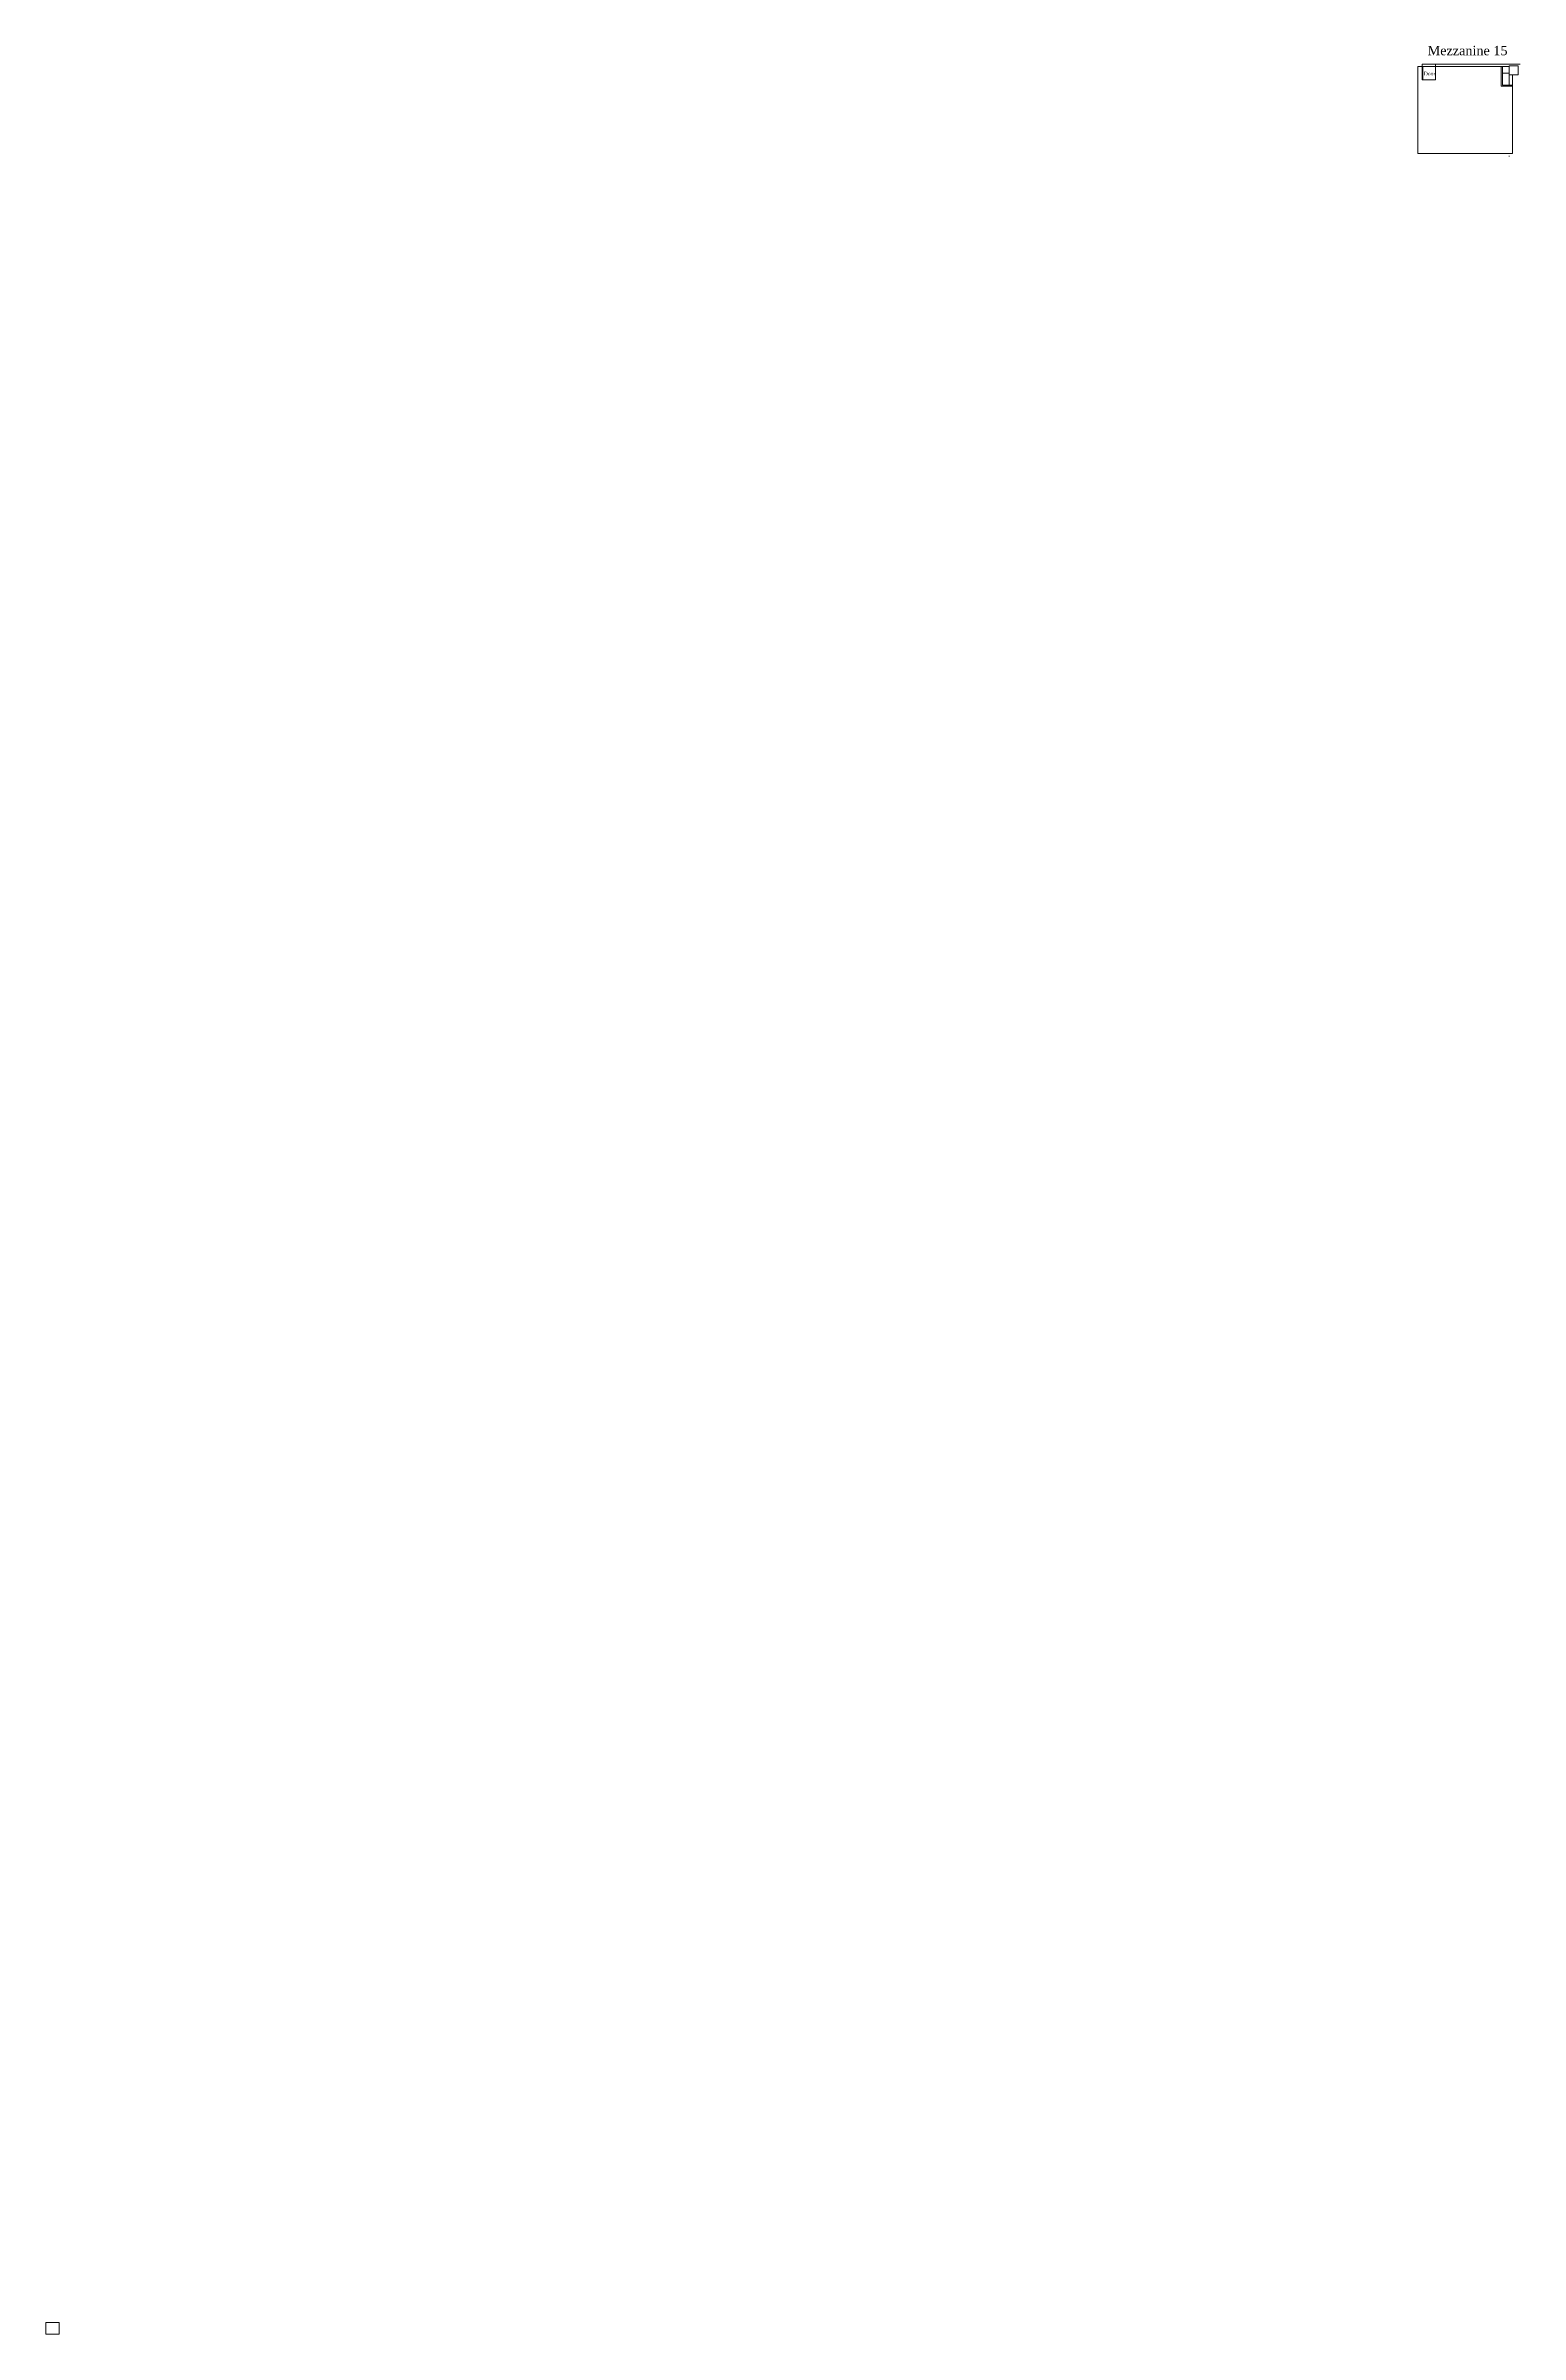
# Model space of a CAD drawing. Header units: inches. Extents: x -18 to 3954, y -12 to 6151.
import ezdxf

# ---------------------------------------------------------------- set-up
doc = ezdxf.new("R2010")
doc.units = ezdxf.units.IN
doc.header["$LTSCALE"] = 2.4
doc.header["$MEASUREMENT"] = 0
doc.layers.get('0').update_dxf_attribs({"lineweight": 15})
for name, color, linetype, lineweight in [('A-CONC-OPNG', 3, 'Continuous', 15), ('A-DOOR', 2, 'Continuous', 15), ('A-FLOR-EXJT', 8, 'Continuous', 15), ('A-WALL-FULL', 7, 'Continuous', 15), ('A-WALL-FULL-ACC', 6, 'Continuous', 15), ('A-WALL-HEAD', 14, 'Continuous', 15), ('None', 8, 'Continuous', 15)]:
    doc.layers.add(name, color=color, linetype=linetype, lineweight=lineweight)
doc.styles.add('Times New Roman', font='Times New Roman')
doc.styles.add('Times New Roman (bold)', font='Times New Roman')

# ---------------------------------------------------------------- blocks, each defined once
blk = doc.blocks.new('Group-1')
at = {"color": 7, "linetype": 'Continuous', "lineweight": 15}
blk.add_lwpolyline([(-71.9, 117.2), (-71.9, 82.2, -0.414205), (-72.9, 81.2), (-107.9, 81.2), (-107.9, 117.2), (-106.1, 117.2), (-106.1, 81.2)], format="xyb", dxfattribs=at)
blk = doc.blocks.new('Group-2-1')
at = {"layer": 'A-CONC-OPNG', "color": 7, "linetype": 'Continuous', "lineweight": 15}
blk.add_lwpolyline([(108.1, 99.2), (108.1, 67.2), (126.1, 67.2), (126.1, 99.2)], close=True, dxfattribs=at)
at = {"layer": 'A-FLOR-EXJT', "color": 7, "linetype": 'Continuous', "lineweight": 5}
for p, q in [((-107.9, 117.2), (-119.9, 117.2)), ((-119.9, -116.8), (135.1, -116.8))]:
    blk.add_line(p, q, dxfattribs=at)
at = {"layer": 'A-WALL-FULL', "color": 7, "linetype": 'Continuous', "lineweight": 15}
for p, q in [((-119.9, 117.2), (-119.9, -116.8)), ((-107.9, 123.2), (-107.9, 117.2)), ((-107.9, 123.2), (-107.9, 117.2)), ((-71.9, 123.2), (-71.9, 117.2)), ((-71.9, 123.2), (-71.9, 117.2)), ((-71.9, 123.2), (156.1, 123.2)), ((-71.9, 117.2), (126.1, 117.2)), ((105.1, 64.1), (105.1, 117.2)), ((135.1, 64.1), (105.1, 64.1)), ((108.1, 67.1), (108.1, 117.2)), ((135.1, 67.1), (108.1, 67.1)), ((135.1, 95.2), (135.1, -116.8))]:
    blk.add_line(p, q, dxfattribs=at)
blk.add_lwpolyline([(126.1, 95.2), (150.1, 95.2), (150.1, 119.2), (126.1, 119.2)], close=True, dxfattribs=at)
at = {"layer": 'A-WALL-FULL-ACC', "color": 7, "linetype": 'Continuous', "lineweight": 15}
blk.add_line((126.1, -122.8), (126.1, -124.8), dxfattribs=at)
at = {"layer": 'A-WALL-HEAD', "color": 7, "linetype": 'Continuous', "lineweight": 15}
for p, q in [((-107.9, 123.2), (-71.9, 123.2)), ((-107.9, 117.2), (-71.9, 117.2))]:
    blk.add_line(p, q, dxfattribs=at)
at = {"layer": 'A-DOOR', "color": 7}
blk.add_blockref('Group-1', (0, 0), dxfattribs=at)
blk = doc.blocks.new('Group-3-1')
at = {"layer": 'None', "color": 7}
blk.add_blockref('Group-2-1', (0, 0), dxfattribs=at)
blk = doc.blocks.new('Group-4-1')
at = {"layer": 'None', "color": 7}
blk.add_blockref('Group-3-1', (0, 0), dxfattribs=at)
at = {"layer": 'A-FLOR-EXJT', "color": 7, "insert": (-103.8, 103.2), "char_height": 9.93, "attachment_point": 1, "line_spacing_factor": 1.049861, "style": 'Times New Roman'}
blk.add_mtext('Door', dxfattribs=at)

msp = doc.modelspace()

# ---------------------------------------------------------------- linework, layer by layer
at = {"layer": 'A-WALL-FULL', "color": 7, "linetype": 'Continuous', "lineweight": 15}
msp.add_lwpolyline([(-18, 19.3), (18, 19.3), (18, -12), (-18, -12)], close=True, dxfattribs=at)

# ---------------------------------------------------------------- block references
at = {"layer": 'None', "color": 7}
msp.add_blockref('Group-4-1', (3798.3, 5977.5), dxfattribs=at)

# ---------------------------------------------------------------- texts
at = {"layer": 'A-FLOR-EXJT', "color": 7, "insert": (3704.9, 6150.4), "char_height": 25.278, "attachment_point": 1, "line_spacing_factor": 1.049861, "style": 'Times New Roman (bold)'}
msp.add_mtext('Mezzanine 15', dxfattribs=at)

doc.saveas('drawing.dxf')
